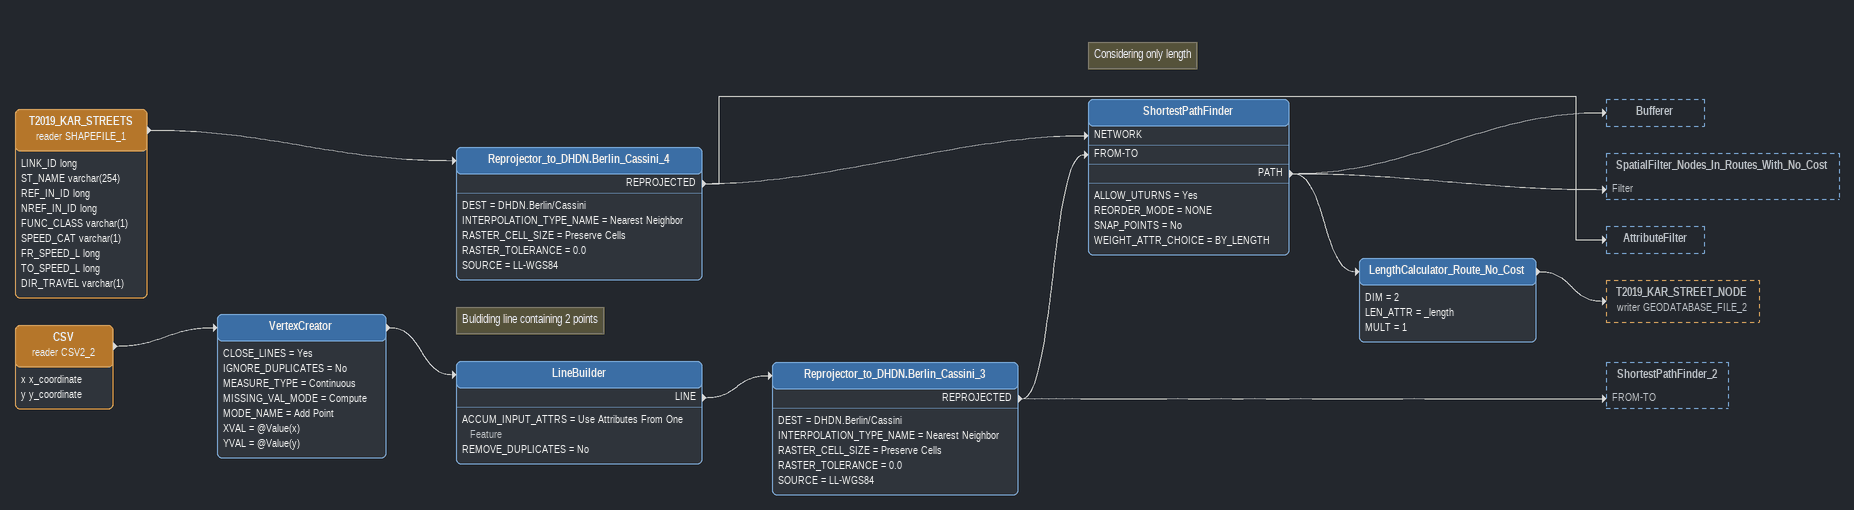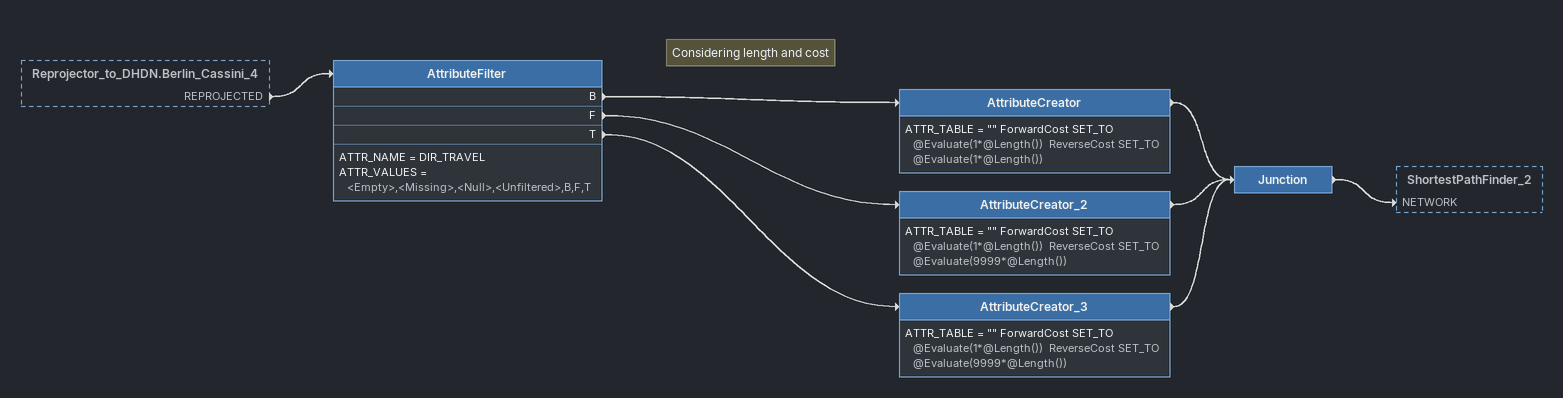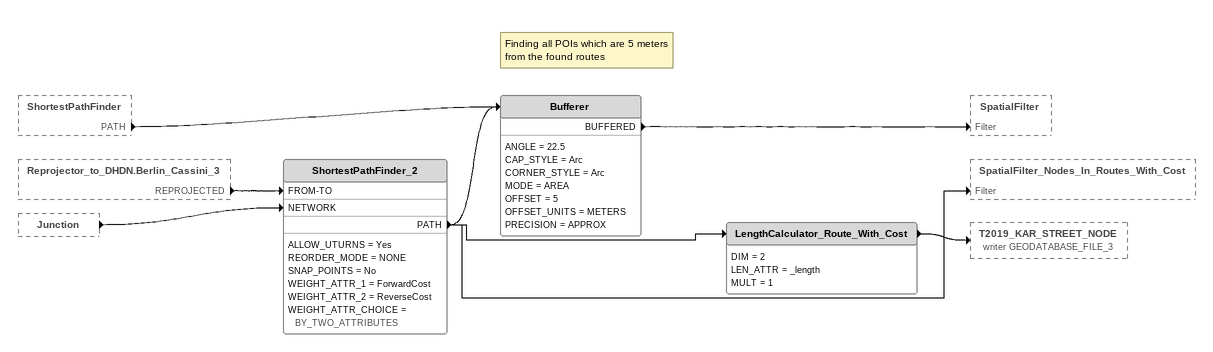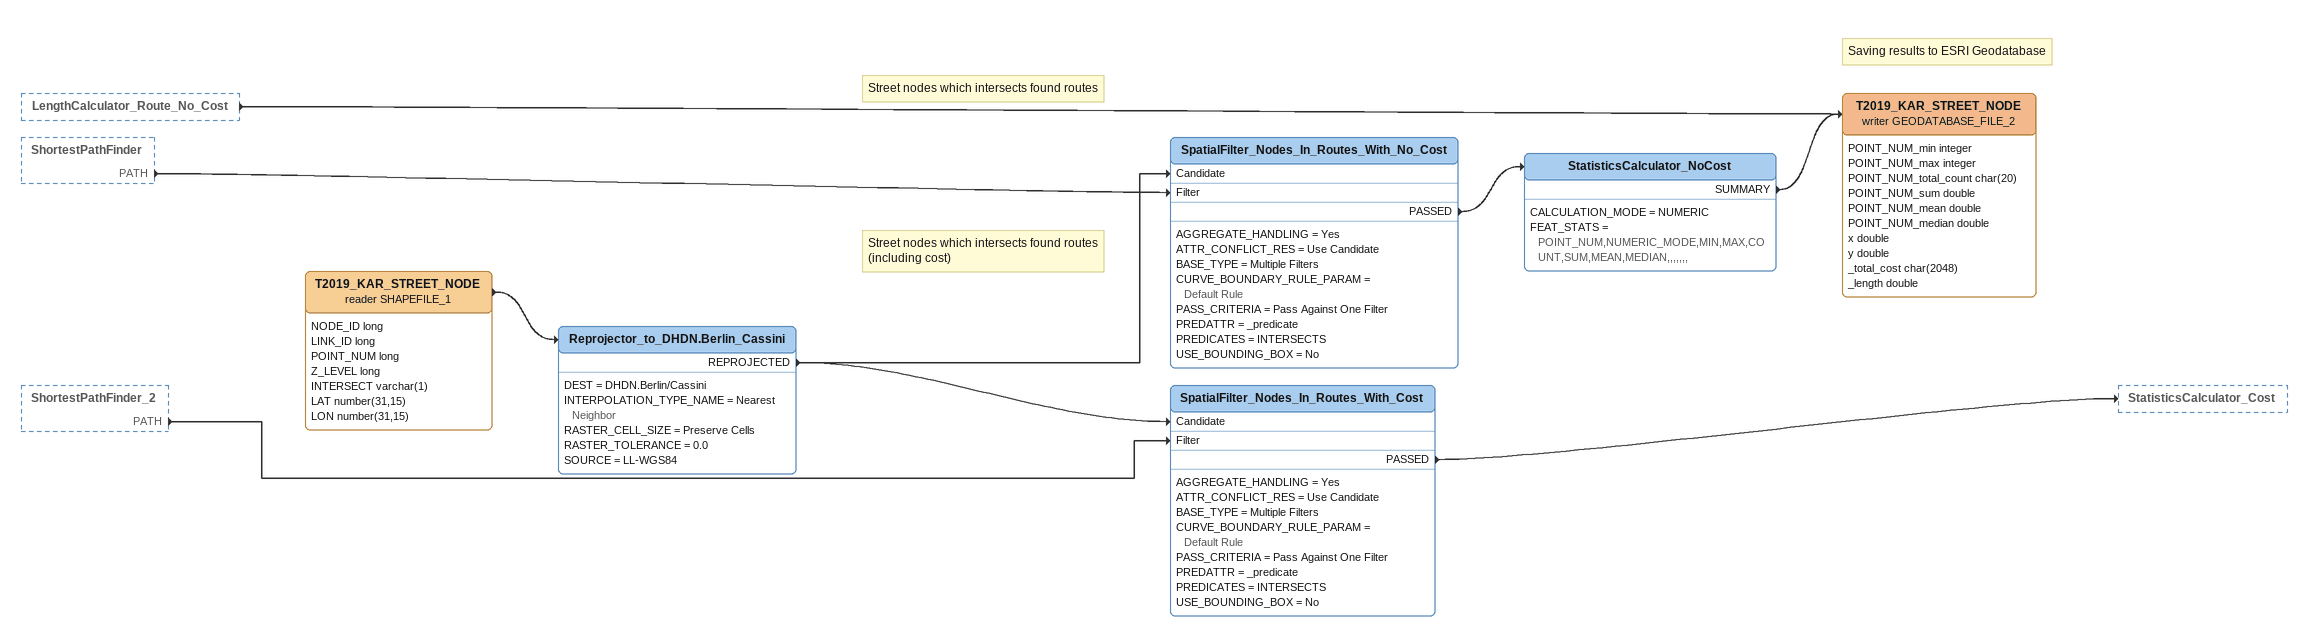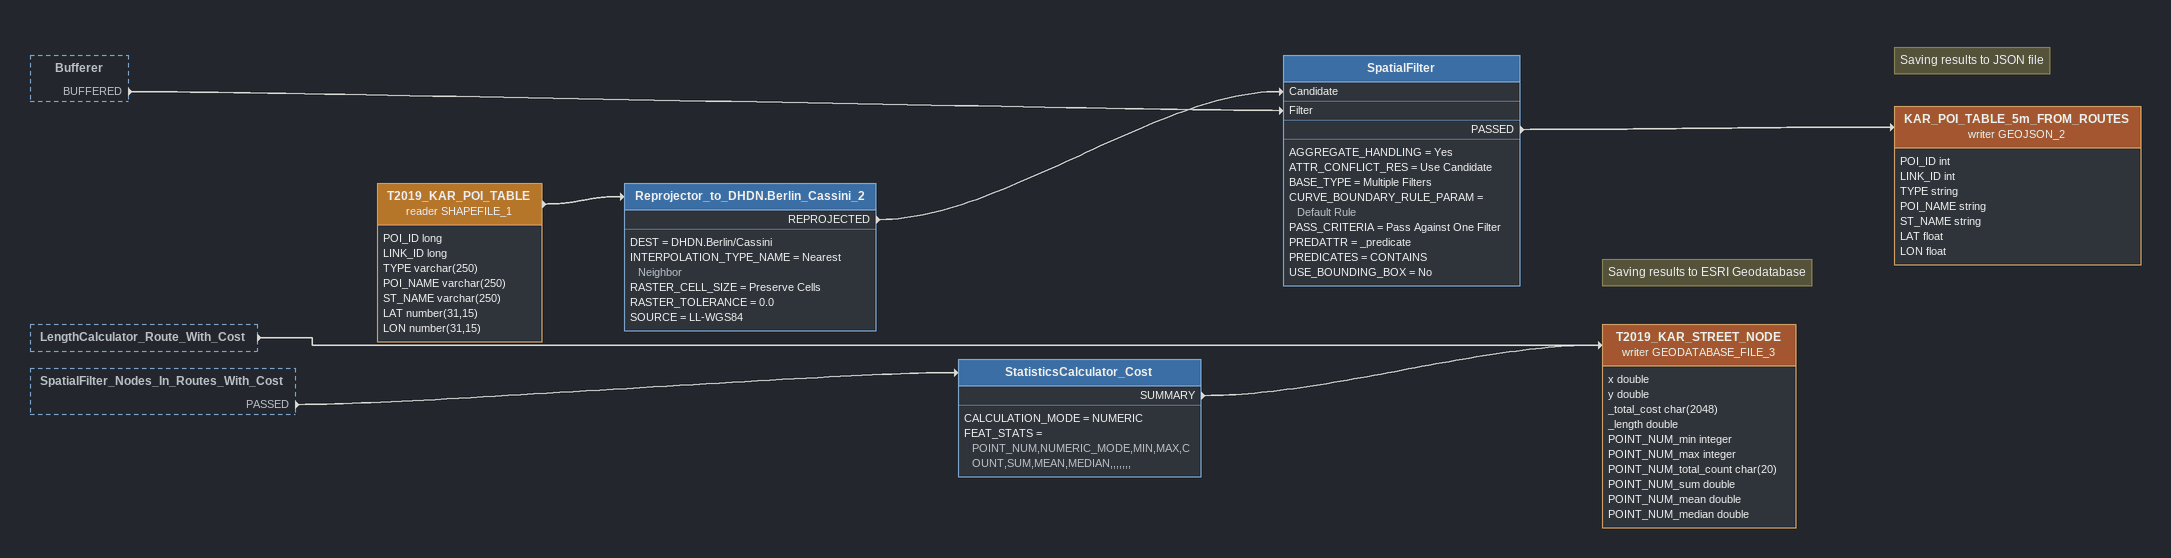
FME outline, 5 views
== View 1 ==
CSV (reader CSV2_2)
    attributes: x x_coordinate, y y_coordinate
    -> VertexCreator
VertexCreator
    CLOSE_LINES = Yes
    IGNORE_DUPLICATES = No
    MEASURE_TYPE = Continuous
    MISSING_VAL_MODE = Compute
    MODE_NAME = Add Point
    XVAL = @Value(x)
    YVAL = @Value(y)
    -> LineBuilder
Note: Buldiding line containing 2 points
LineBuilder
    ACCUM_INPUT_ATTRS = Use Attributes From One Feature
    REMOVE_DUPLICATES = No
    LINE -> Reprojector_to_DHDN.Berlin_Cassini_3
Reprojector_to_DHDN.Berlin_Cassini_3
    DEST = DHDN.Berlin/Cassini
    INTERPOLATION_TYPE_NAME = Nearest Neighbor
    RASTER_CELL_SIZE = Preserve Cells
    RASTER_TOLERANCE = 0.0
    SOURCE = LL-WGS84
    REPROJECTED -> ShortestPathFinder_2 [FROM-TO]
    REPROJECTED -> ShortestPathFinder [FROM-TO]
T2019_KAR_STREETS (reader SHAPEFILE_1)
    attributes: LINK_ID long, ST_NAME varchar(254), REF_IN_ID long, NREF_IN_ID long, FUNC_CLASS varchar(1), SPEED_CAT varchar(1), FR_SPEED_L long, TO_SPEED_L long, DIR_TRAVEL varchar(1)
    -> Reprojector_to_DHDN.Berlin_Cassini_4
Reprojector_to_DHDN.Berlin_Cassini_4
    DEST = DHDN.Berlin/Cassini
    INTERPOLATION_TYPE_NAME = Nearest Neighbor
    RASTER_CELL_SIZE = Preserve Cells
    RASTER_TOLERANCE = 0.0
    SOURCE = LL-WGS84
    REPROJECTED -> ShortestPathFinder [NETWORK]
    REPROJECTED -> AttributeFilter
Note: Considering only length
ShortestPathFinder
    ALLOW_UTURNS = Yes
    REORDER_MODE = NONE
    SNAP_POINTS = No
    WEIGHT_ATTR_CHOICE = BY_LENGTH
    PATH -> Bufferer
    PATH -> SpatialFilter_Nodes_In_Routes_With_No_Cost [Filter]
    PATH -> LengthCalculator_Route_No_Cost
LengthCalculator_Route_No_Cost
    DIM = 2
    LEN_ATTR = _length
    MULT = 1
    -> T2019_KAR_STREET_NODE (writer GEODATABASE_FILE_2)

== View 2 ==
Reprojector_to_DHDN.Berlin_Cassini_4 [outside]
    REPROJECTED -> AttributeFilter
AttributeFilter
    ATTR_NAME = DIR_TRAVEL
    ATTR_VALUES = <Empty>,<Missing>,<Null>,<Unfiltered>,B,F,T
    B -> AttributeCreator
    F -> AttributeCreator_2
    T -> AttributeCreator_3
Note: Considering length and cost
AttributeCreator
    ATTR_TABLE = "" ForwardCost SET_TO @Evaluate(1*@Length())  ReverseCost SET_TO @Evaluate(1*@Length())
    -> Junction
AttributeCreator_2
    ATTR_TABLE = "" ForwardCost SET_TO @Evaluate(1*@Length())  ReverseCost SET_TO @Evaluate(9999*@Length())
    -> Junction
AttributeCreator_3
    ATTR_TABLE = "" ForwardCost SET_TO @Evaluate(1*@Length())  ReverseCost SET_TO @Evaluate(9999*@Length())
    -> Junction
Junction
    -> ShortestPathFinder_2 [NETWORK]

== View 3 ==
ShortestPathFinder [outside]
    PATH -> Bufferer
Reprojector_to_DHDN.Berlin_Cassini_3 [outside]
    REPROJECTED -> ShortestPathFinder_2 [FROM-TO]
Junction [outside]
    -> ShortestPathFinder_2 [NETWORK]
ShortestPathFinder_2
    ALLOW_UTURNS = Yes
    REORDER_MODE = NONE
    SNAP_POINTS = No
    WEIGHT_ATTR_1 = ForwardCost
    WEIGHT_ATTR_2 = ReverseCost
    WEIGHT_ATTR_CHOICE = BY_TWO_ATTRIBUTES
    PATH -> Bufferer
    PATH -> SpatialFilter_Nodes_In_Routes_With_Cost [Filter]
    PATH -> LengthCalculator_Route_With_Cost
Note: Finding all POIs which are 5 meters from the found routes
Bufferer
    ANGLE = 22.5
    CAP_STYLE = Arc
    CORNER_STYLE = Arc
    MODE = AREA
    OFFSET = 5
    OFFSET_UNITS = METERS
    PRECISION = APPROX
    BUFFERED -> SpatialFilter [Filter]
LengthCalculator_Route_With_Cost
    DIM = 2
    LEN_ATTR = _length
    MULT = 1
    -> T2019_KAR_STREET_NODE (writer GEODATABASE_FILE_3)

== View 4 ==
LengthCalculator_Route_No_Cost [outside]
    -> T2019_KAR_STREET_NODE (writer GEODATABASE_FILE_2)
ShortestPathFinder [outside]
    PATH -> SpatialFilter_Nodes_In_Routes_With_No_Cost [Filter]
ShortestPathFinder_2 [outside]
    PATH -> SpatialFilter_Nodes_In_Routes_With_Cost [Filter]
T2019_KAR_STREET_NODE (reader SHAPEFILE_1)
    attributes: NODE_ID long, LINK_ID long, POINT_NUM long, Z_LEVEL long, INTERSECT varchar(1), LAT number(31,15), LON number(31,15)
    -> Reprojector_to_DHDN.Berlin_Cassini
Reprojector_to_DHDN.Berlin_Cassini
    DEST = DHDN.Berlin/Cassini
    INTERPOLATION_TYPE_NAME = Nearest Neighbor
    RASTER_CELL_SIZE = Preserve Cells
    RASTER_TOLERANCE = 0.0
    SOURCE = LL-WGS84
    REPROJECTED -> SpatialFilter_Nodes_In_Routes_With_Cost [Candidate]
    REPROJECTED -> SpatialFilter_Nodes_In_Routes_With_No_Cost [Candidate]
Note: Street nodes which intersects found routes
SpatialFilter_Nodes_In_Routes_With_No_Cost
    AGGREGATE_HANDLING = Yes
    ATTR_CONFLICT_RES = Use Candidate
    BASE_TYPE = Multiple Filters
    CURVE_BOUNDARY_RULE_PARAM = Default Rule
    PASS_CRITERIA = Pass Against One Filter
    PREDATTR = _predicate
    PREDICATES = INTERSECTS
    USE_BOUNDING_BOX = No
    PASSED -> StatisticsCalculator_NoCost
StatisticsCalculator_NoCost
    CALCULATION_MODE = NUMERIC
    FEAT_STATS = POINT_NUM,NUMERIC_MODE,MIN,MAX,COUNT,SUM,MEAN,MEDIAN,,,,,,,
    SUMMARY -> T2019_KAR_STREET_NODE (writer GEODATABASE_FILE_2)
Note: Saving results to ESRI Geodatabase
T2019_KAR_STREET_NODE (writer GEODATABASE_FILE_2)
    attributes: POINT_NUM_min integer, POINT_NUM_max integer, POINT_NUM_total_count char(20), POINT_NUM_sum double, POINT_NUM_mean double, POINT_NUM_median double, x double, y double, _total_cost char(2048), _length double
Note: Street nodes which intersects found routes (including cost)
SpatialFilter_Nodes_In_Routes_With_Cost
    AGGREGATE_HANDLING = Yes
    ATTR_CONFLICT_RES = Use Candidate
    BASE_TYPE = Multiple Filters
    CURVE_BOUNDARY_RULE_PARAM = Default Rule
    PASS_CRITERIA = Pass Against One Filter
    PREDATTR = _predicate
    PREDICATES = INTERSECTS
    USE_BOUNDING_BOX = No
    PASSED -> StatisticsCalculator_Cost

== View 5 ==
Bufferer [outside]
    BUFFERED -> SpatialFilter [Filter]
LengthCalculator_Route_With_Cost [outside]
    -> T2019_KAR_STREET_NODE (writer GEODATABASE_FILE_3)
SpatialFilter_Nodes_In_Routes_With_Cost [outside]
    PASSED -> StatisticsCalculator_Cost
StatisticsCalculator_Cost
    CALCULATION_MODE = NUMERIC
    FEAT_STATS = POINT_NUM,NUMERIC_MODE,MIN,MAX,COUNT,SUM,MEAN,MEDIAN,,,,,,,
    SUMMARY -> T2019_KAR_STREET_NODE (writer GEODATABASE_FILE_3)
Note: Saving results to ESRI Geodatabase
T2019_KAR_STREET_NODE (writer GEODATABASE_FILE_3)
    attributes: x double, y double, _total_cost char(2048), _length double, POINT_NUM_min integer, POINT_NUM_max integer, POINT_NUM_total_count char(20), POINT_NUM_sum double, POINT_NUM_mean double, POINT_NUM_median double
T2019_KAR_POI_TABLE (reader SHAPEFILE_1)
    attributes: POI_ID long, LINK_ID long, TYPE varchar(250), POI_NAME varchar(250), ST_NAME varchar(250), LAT number(31,15), LON number(31,15)
    -> Reprojector_to_DHDN.Berlin_Cassini_2
Reprojector_to_DHDN.Berlin_Cassini_2
    DEST = DHDN.Berlin/Cassini
    INTERPOLATION_TYPE_NAME = Nearest Neighbor
    RASTER_CELL_SIZE = Preserve Cells
    RASTER_TOLERANCE = 0.0
    SOURCE = LL-WGS84
    REPROJECTED -> SpatialFilter [Candidate]
SpatialFilter
    AGGREGATE_HANDLING = Yes
    ATTR_CONFLICT_RES = Use Candidate
    BASE_TYPE = Multiple Filters
    CURVE_BOUNDARY_RULE_PARAM = Default Rule
    PASS_CRITERIA = Pass Against One Filter
    PREDATTR = _predicate
    PREDICATES = CONTAINS
    USE_BOUNDING_BOX = No
    PASSED -> KAR_POI_TABLE_5m_FROM_ROUTES (writer GEOJSON_2)
Note: Saving results to JSON file
KAR_POI_TABLE_5m_FROM_ROUTES (writer GEOJSON_2)
    attributes: POI_ID int, LINK_ID int, TYPE string, POI_NAME string, ST_NAME string, LAT float, LON float
